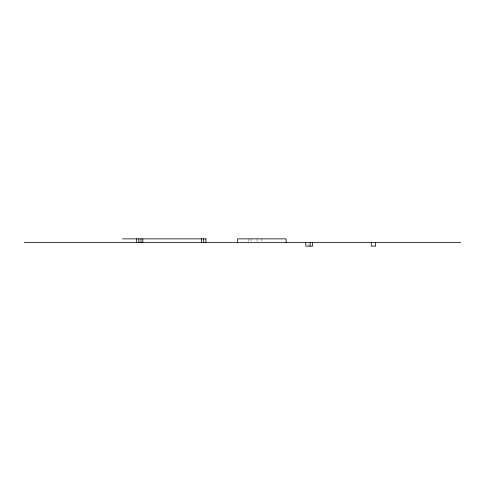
<?xml version="1.0" encoding="UTF-8"?>
<svg xmlns="http://www.w3.org/2000/svg" width="485" height="485" viewBox="0 0 485 485"><rect width="100%" height="100%" fill="white"/><g stroke="black" fill="none" stroke-linecap="round" stroke-linejoin="round"><path stroke-width="0.36" stroke-dasharray="2.42 1.82" d="M308.224 243.955L308.224 245.41M261.9 238.862L261.9 241.772M257.05 238.862L257.05 241.772M250.987 238.862L250.987 241.772M248.562 238.862L248.562 241.772"/><path stroke-width="0.73" d="M122.462 238.862L206.125 238.862M24.25 242.5L460.75 242.5M375.632 242.5L375.632 246.137L371.267 246.137L371.267 242.5M312.576 242.5L312.576 246.137L305.792 246.137L305.792 242.5M310.157 242.5L310.157 246.137M286.15 242.5L286.15 238.862L237.65 238.862L237.65 242.5M205.882 238.862L205.882 242.5M203.7 238.862L203.7 242.5M201.517 238.862L201.517 242.5M142.832 238.862L142.832 242.5M140.996 238.862L140.996 242.5M138.831 238.862L138.831 242.5M136.667 238.862L136.667 242.5"/></g></svg>
